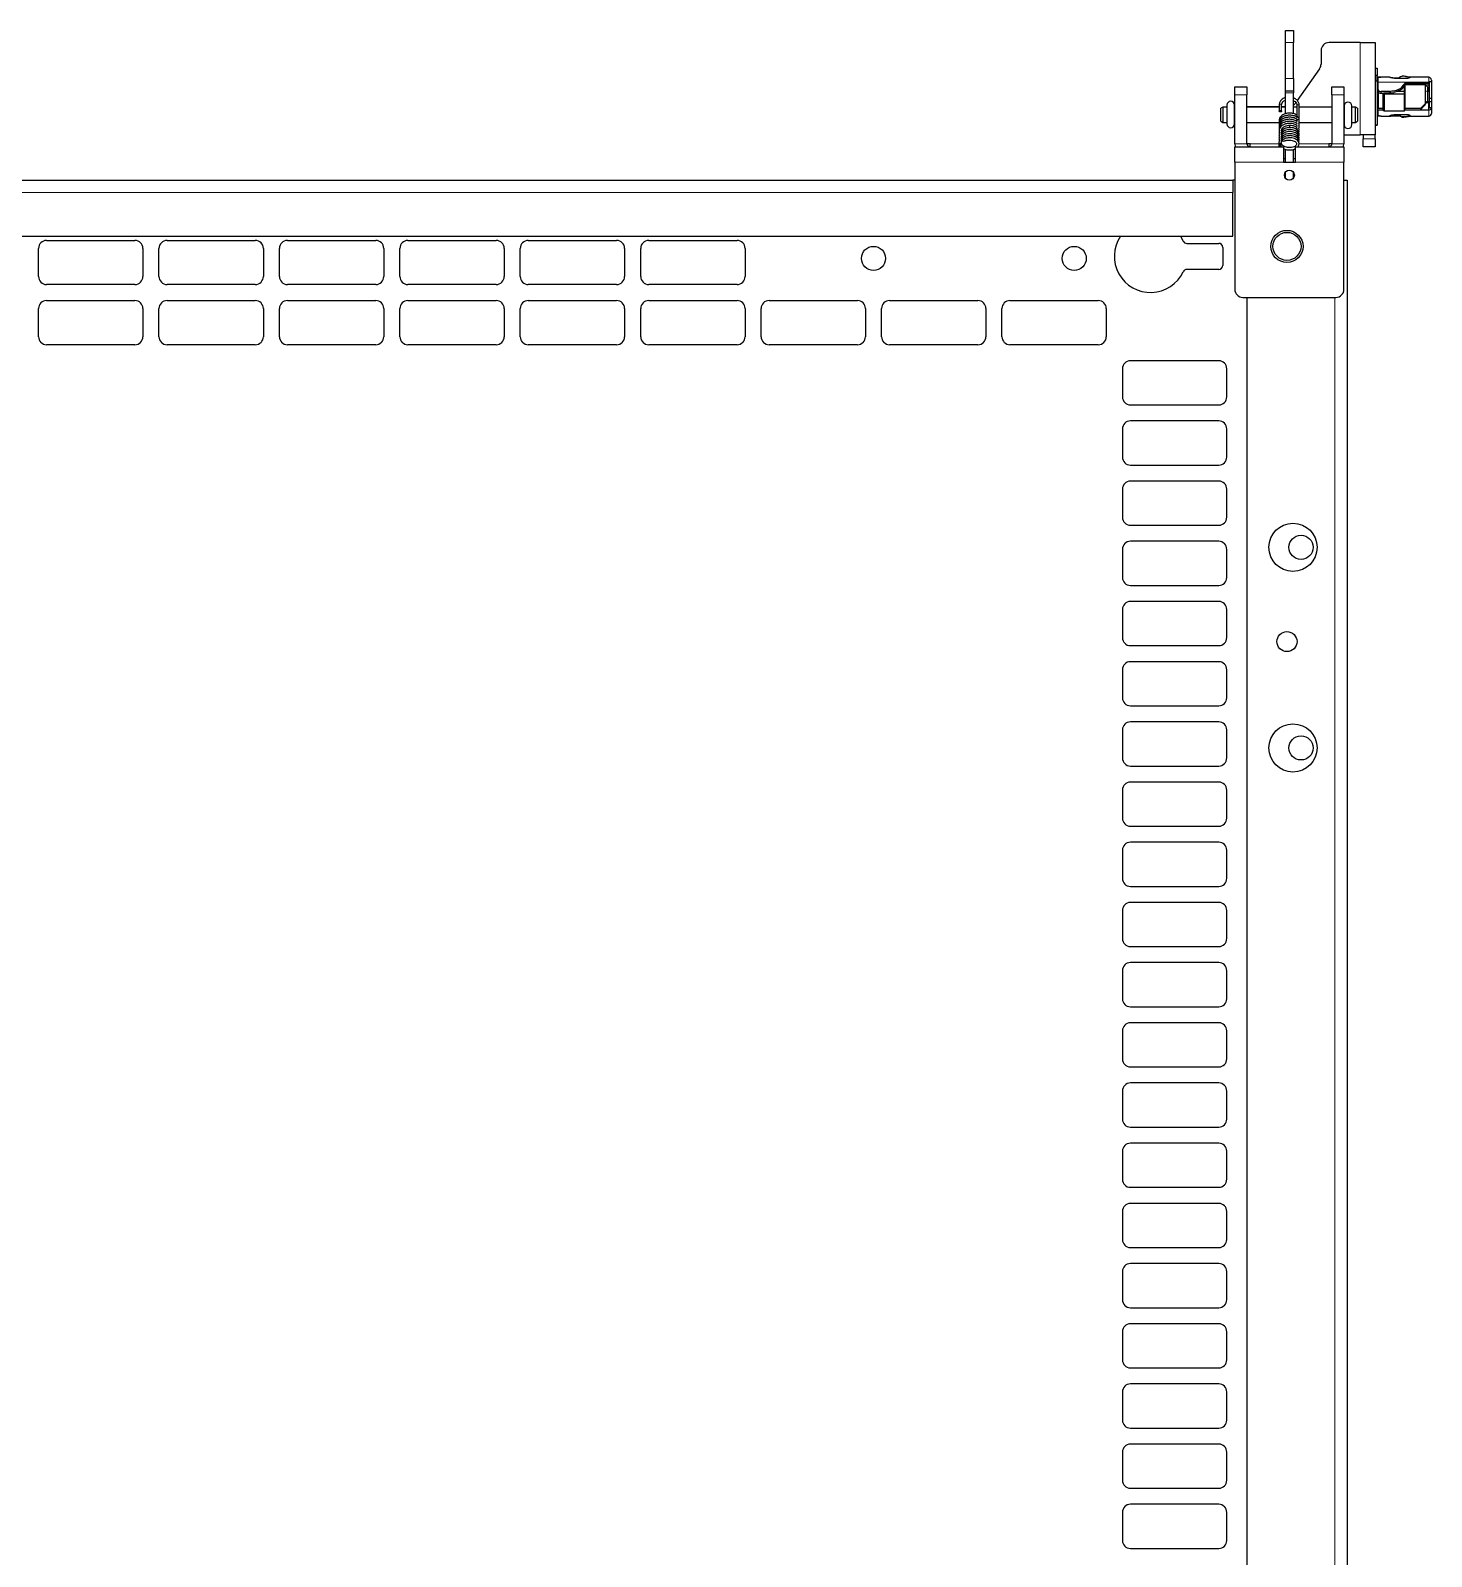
# Model space of a CAD drawing. Header units: millimetres. Extents: x -795 to 1020, y 148 to 1992.
# Drawn here: x 627 to 976, y 1496.1 to 1876.4 of the extents above; entities that cross this region are included whole.
import ezdxf

# ---------------------------------------------------------------- set-up
doc = ezdxf.new("R2010")
doc.units = ezdxf.units.MM

msp = doc.modelspace()

# ---------------------------------------------------------------- linework, layer by layer
at = {"color": 7, "linetype": 'Continuous', "lineweight": 25}
for p, q in [((939.57, 1876.44), (941.57, 1876.44)), ((939.57, 1873.44), (939.57, 1876.44)), ((941.57, 1876.44), (941.57, 1873.44)), ((939.57, 1864.44), (939.57, 1873.44)), ((941.57, 1864.44), (941.57, 1873.44)), ((948.47, 1871.44), (948.47, 1868.07)), ((958.17, 1873.44), (950.47, 1873.44)), ((958.17, 1873.44), (961.97, 1873.44)), ((961.97, 1873.44), (961.97, 1850.44)), ((939.57, 1861.44), (939.57, 1864.44)), ((941.57, 1864.44), (941.57, 1861.44)), ((948.11, 1866.92), (942.54, 1858.98)), ((961.97, 1867.04), (962.47, 1867.04)), ((961.97, 1867.02), (962.47, 1867.02)), ((962.47, 1865.21), (961.97, 1865.21)), ((962.47, 1863.8), (961.97, 1863.8)), ((962.47, 1867.02), (962.47, 1867.04)), ((962.47, 1867.02), (962.47, 1865.21)), ((962.47, 1863.8), (962.47, 1865.21)), ((962.47, 1863.8), (962.47, 1852.96)), ((962.92, 1864.79), (962.67, 1864.79)), ((962.92, 1864.77), (962.67, 1864.77)), ((962.67, 1861.7), (962.67, 1863.54)), ((963.44, 1864.79), (962.94, 1864.79)), ((965.57, 1864.79), (963.44, 1864.79)), ((965.6, 1864.79), (965.57, 1864.79)), ((965.57, 1864.79), (965.6, 1864.79)), ((965.57, 1864.79), (965.57, 1864.78)), ((966.77, 1864.68), (967.96, 1864.68)), ((966.77, 1864.58), (970.07, 1864.58)), ((968.51, 1862.2), (969.67, 1863.54)), ((969.63, 1864.94), (969.48, 1864.97)), ((969.67, 1863.17), (969.67, 1863.54)), ((969.67, 1863.54), (975.27, 1863.54)), ((975.27, 1864.79), (970.57, 1864.79)), ((970.57, 1864.76), (970.57, 1864.79)), ((970.57, 1864.76), (970.57, 1864.7)), ((975.47, 1863.74), (975.97, 1863.74)), ((975.47, 1859.58), (975.47, 1863.74)), ((975.97, 1864.09), (975.97, 1863.74)), ((975.97, 1863.74), (975.97, 1859.58)), ((926.97, 1862.44), (929.97, 1862.44)), ((926.97, 1860.44), (926.97, 1862.44)), ((926.97, 1848.24), (926.97, 1860.44)), ((929.97, 1862.44), (929.97, 1860.44)), ((929.97, 1848.24), (929.97, 1860.44)), ((939.57, 1861.44), (941.57, 1861.44)), ((939.57, 1860.94), (939.57, 1861.44)), ((939.57, 1855.68), (939.57, 1860.94)), ((941.57, 1861.44), (941.57, 1860.94)), ((941.57, 1855.72), (941.57, 1860.94)), ((951.17, 1860.44), (951.17, 1862.44)), ((951.17, 1862.44), (954.17, 1862.44)), ((951.17, 1860.44), (951.17, 1848.24)), ((954.17, 1862.44), (954.17, 1860.44)), ((954.17, 1860.44), (954.17, 1848.24)), ((962.67, 1862.94), (962.47, 1862.94)), ((962.47, 1860.86), (962.77, 1860.88)), ((962.67, 1861.33), (962.67, 1861.7)), ((962.94, 1860.95), (962.77, 1860.91)), ((962.77, 1857.03), (962.77, 1860.91)), ((965.57, 1861.2), (963.42, 1861.2)), ((963.42, 1860.83), (963.97, 1860.83)), ((963.97, 1860.84), (964.17, 1860.94)), ((963.97, 1860.56), (963.97, 1860.84)), ((963.97, 1860.56), (964.17, 1860.65)), ((963.97, 1856.58), (963.97, 1860.56)), ((964.17, 1860.94), (964.17, 1860.65)), ((964.17, 1860.94), (965.57, 1860.94)), ((964.17, 1860.65), (964.17, 1856.45)), ((964.17, 1860.65), (969.25, 1860.65)), ((965.76, 1860.95), (966.6, 1861.01)), ((967.66, 1861.3), (969.25, 1861.3)), ((969.67, 1863.17), (968.51, 1861.83)), ((969.25, 1861.3), (969.25, 1862.69)), ((969.25, 1860.65), (969.25, 1861.3)), ((969.25, 1861.3), (969.37, 1861.13)), ((969.25, 1856.45), (969.25, 1860.65)), ((969.25, 1860.65), (969.37, 1860.49)), ((969.37, 1862.85), (969.37, 1861.13)), ((969.37, 1861.13), (969.37, 1860.49)), ((969.37, 1860.49), (969.37, 1856.68)), ((974.47, 1862.94), (969.47, 1862.94)), ((975.27, 1863.17), (969.67, 1863.17)), ((974.97, 1862.44), (974.47, 1862.94)), ((974.47, 1858.3), (974.47, 1862.94)), ((975.27, 1861.21), (974.77, 1861.21)), ((974.97, 1862.44), (974.97, 1858.64)), ((975.27, 1862.57), (975.27, 1861.96)), ((924.02, 1857.34), (923.52, 1857.05)), ((923.52, 1853.83), (923.52, 1857.05)), ((925.03, 1857.34), (924.02, 1857.34)), ((924.02, 1857.34), (924.02, 1853.54)), ((925.03, 1857.85), (925.03, 1853.15)), ((926.93, 1853.15), (926.93, 1857.85)), ((926.97, 1857.34), (926.93, 1857.34)), ((938.04, 1857.44), (929.97, 1857.44)), ((938.04, 1857.34), (929.97, 1857.34)), ((938.04, 1857.92), (938.03, 1856.35)), ((938.63, 1856.35), (938.64, 1857.92)), ((939.57, 1857.44), (938.64, 1857.44)), ((939.57, 1857.34), (938.64, 1857.34)), ((942.43, 1857.34), (941.57, 1857.34)), ((942.18, 1858.46), (942.07, 1858.29)), ((942.44, 1857.78), (942.42, 1855.27)), ((943.01, 1854.39), (943.04, 1857.77)), ((951.17, 1857.34), (943.03, 1857.34)), ((954.22, 1857.34), (954.17, 1857.34)), ((954.22, 1857.64), (954.22, 1852.94)), ((956.12, 1852.94), (956.12, 1857.64)), ((957.02, 1857.34), (956.12, 1857.34)), ((957.52, 1857.05), (957.02, 1857.34)), ((957.02, 1853.54), (957.02, 1857.34)), ((957.52, 1857.05), (957.52, 1853.83)), ((963.97, 1857.03), (962.67, 1857.03)), ((962.67, 1856.69), (963.97, 1856.69)), ((963.97, 1856.58), (964.17, 1856.45)), ((964.17, 1856.45), (969.25, 1856.45)), ((969.25, 1856.45), (969.37, 1856.68)), ((973.27, 1857.03), (969.37, 1857.03)), ((969.37, 1856.69), (973.27, 1856.69)), ((973.27, 1857.03), (973.27, 1856.69)), ((973.27, 1856.69), (975.27, 1856.69)), ((974.77, 1858.67), (974.77, 1858.52)), ((975.27, 1858.67), (974.77, 1858.67)), ((974.77, 1858.52), (975.27, 1858.52)), ((975.27, 1858.52), (975.27, 1858.67)), ((975.27, 1857.03), (975.27, 1857.68)), ((975.47, 1859.58), (975.97, 1859.58)), ((975.47, 1858.78), (975.47, 1859.58)), ((975.47, 1858.78), (975.97, 1858.78)), ((975.47, 1857.16), (975.47, 1858.78)), ((975.97, 1857.16), (975.47, 1857.16)), ((975.97, 1859.58), (975.97, 1858.78)), ((975.97, 1858.78), (975.97, 1857.16)), ((975.97, 1857.16), (975.97, 1855.79)), ((923.52, 1853.83), (924.02, 1853.54)), ((924.02, 1853.54), (925.03, 1853.54)), ((926.93, 1853.54), (926.97, 1853.54)), ((929.97, 1853.54), (938.05, 1853.54)), ((942.97, 1852.5), (942.97, 1853.07)), ((943.03, 1854.2), (942.98, 1854.62)), ((942.98, 1853.54), (951.17, 1853.54)), ((943.02, 1854.14), (943.03, 1854.2)), ((954.17, 1853.54), (954.22, 1853.54)), ((956.12, 1853.54), (957.02, 1853.54)), ((957.02, 1853.54), (957.52, 1853.83)), ((961.97, 1852.96), (962.47, 1852.96)), ((961.97, 1852.86), (962.47, 1852.86)), ((961.97, 1852.84), (962.47, 1852.84)), ((962.47, 1852.96), (962.47, 1852.86)), ((962.47, 1852.86), (962.47, 1852.84)), ((962.92, 1855.17), (962.67, 1855.17)), ((962.92, 1855.1), (962.67, 1855.1)), ((962.92, 1855.09), (962.67, 1855.09)), ((963.44, 1855.09), (965.57, 1855.09)), ((963.47, 1855.1), (963.47, 1855.09)), ((965.57, 1855.14), (965.57, 1855.09)), ((966.77, 1855.47), (970.07, 1855.47)), ((966.77, 1855.3), (967.8, 1855.3)), ((966.77, 1855.2), (967.97, 1855.2)), ((967.68, 1855.47), (967.64, 1855.41)), ((967.64, 1855.41), (967.64, 1855.41)), ((968.5, 1854.91), (968.04, 1855.16)), ((970.57, 1855.3), (970.57, 1855.2)), ((970.57, 1855.09), (970.57, 1855.2)), ((970.57, 1855.09), (975.27, 1855.09)), ((938.08, 1848.46), (937.97, 1848.06)), ((938.8, 1851.58), (938.67, 1851.76)), ((954.17, 1850.44), (958.17, 1850.44)), ((961.97, 1850.44), (958.17, 1850.44)), ((958.97, 1850.44), (958.97, 1849.44)), ((958.97, 1847.44), (958.97, 1849.44)), ((961.97, 1849.44), (961.97, 1850.44)), ((961.97, 1849.44), (961.97, 1847.44)), ((926.97, 1843.64), (926.97, 1847.44)), ((926.97, 1847.44), (939.07, 1847.44)), ((930.77, 1848.24), (929.97, 1848.24)), ((930.77, 1847.44), (930.77, 1848.24)), ((937.97, 1848.06), (937.97, 1847.99)), ((938.57, 1848.01), (938.63, 1848.22)), ((938.57, 1847.95), (938.57, 1848.01)), ((939.07, 1847.44), (939.07, 1843.64)), ((939.57, 1843.64), (939.57, 1846.83)), ((941.57, 1843.64), (941.57, 1846.8)), ((942.07, 1847.44), (954.17, 1847.44)), ((942.07, 1843.64), (942.07, 1847.44)), ((950.37, 1848.24), (950.37, 1847.44)), ((951.17, 1848.24), (950.37, 1848.24)), ((954.17, 1847.44), (954.17, 1843.64)), ((961.97, 1847.44), (958.97, 1847.44)), ((926.97, 1843.64), (926.97, 1811.94)), ((939.57, 1844.44), (939.07, 1844.44)), ((939.07, 1843.64), (942.07, 1843.64)), ((939.57, 1839.64), (939.57, 1841.14)), ((942.07, 1844.44), (941.57, 1844.44)), ((941.57, 1839.64), (941.57, 1841.14)), ((954.17, 1811.94), (954.17, 1843.64)), ((297.47, 1839.15), (926.47, 1839.15)), ((926.47, 1839.15), (926.47, 1836.05)), ((926.97, 1839.14), (926.47, 1839.14)), ((954.17, 1839.14), (954.97, 1839.14)), ((954.97, 1839.14), (954.97, 356.14)), ((926.47, 1825.15), (926.47, 1836.05)), ((297.47, 1825.15), (926.47, 1825.15)), ((628.97, 1815.14), (628.97, 1822.14)), ((630.97, 1824.14), (652.97, 1824.14)), ((654.97, 1822.14), (654.97, 1815.14)), ((658.97, 1815.14), (658.97, 1822.14)), ((660.97, 1824.14), (682.97, 1824.14)), ((684.97, 1822.14), (684.97, 1815.14)), ((688.97, 1815.14), (688.97, 1822.14)), ((690.97, 1824.14), (712.97, 1824.14)), ((714.97, 1822.14), (714.97, 1815.14)), ((718.97, 1815.14), (718.97, 1822.14)), ((720.97, 1824.14), (742.97, 1824.14)), ((744.97, 1822.14), (744.97, 1815.14)), ((748.97, 1815.14), (748.97, 1822.14)), ((750.97, 1824.14), (772.97, 1824.14)), ((774.97, 1822.14), (774.97, 1815.14)), ((778.97, 1815.14), (778.97, 1822.14)), ((780.97, 1824.14), (802.97, 1824.14)), ((804.97, 1822.14), (804.97, 1815.14)), ((913.45, 1825.15), (914.11, 1823.97)), ((915.02, 1823.4), (922.97, 1823.4)), ((923.97, 1822.4), (923.97, 1817.9)), ((922.97, 1816.9), (915.02, 1816.9)), ((652.97, 1813.14), (630.97, 1813.14)), ((682.97, 1813.14), (660.97, 1813.14)), ((712.97, 1813.14), (690.97, 1813.14)), ((742.97, 1813.14), (720.97, 1813.14)), ((772.97, 1813.14), (750.97, 1813.14)), ((802.97, 1813.14), (780.97, 1813.14)), ((628.97, 1800.14), (628.97, 1807.14)), ((630.97, 1809.14), (652.97, 1809.14)), ((654.97, 1807.14), (654.97, 1800.14)), ((658.97, 1800.14), (658.97, 1807.14)), ((660.97, 1809.14), (682.97, 1809.14)), ((684.97, 1807.14), (684.97, 1800.14)), ((688.97, 1800.14), (688.97, 1807.14)), ((690.97, 1809.14), (712.97, 1809.14)), ((714.97, 1807.14), (714.97, 1800.14)), ((718.97, 1800.14), (718.97, 1807.14)), ((720.97, 1809.14), (742.97, 1809.14)), ((744.97, 1807.14), (744.97, 1800.14)), ((748.97, 1800.14), (748.97, 1807.14)), ((750.97, 1809.14), (772.97, 1809.14)), ((774.97, 1807.14), (774.97, 1800.14)), ((778.97, 1800.14), (778.97, 1807.14)), ((780.97, 1809.14), (802.97, 1809.14)), ((804.97, 1807.14), (804.97, 1800.14)), ((808.97, 1800.14), (808.97, 1807.14)), ((810.97, 1809.14), (832.97, 1809.14)), ((834.97, 1807.14), (834.97, 1800.14)), ((838.97, 1800.14), (838.97, 1807.14)), ((840.97, 1809.14), (862.97, 1809.14)), ((864.97, 1807.14), (864.97, 1800.14)), ((868.97, 1800.14), (868.97, 1807.14)), ((870.97, 1809.14), (892.97, 1809.14)), ((894.97, 1807.14), (894.97, 1800.14)), ((928.97, 1809.94), (952.17, 1809.94)), ((929.97, 1809.94), (929.97, 356.14)), ((652.97, 1798.14), (630.97, 1798.14)), ((682.97, 1798.14), (660.97, 1798.14)), ((712.97, 1798.14), (690.97, 1798.14)), ((742.97, 1798.14), (720.97, 1798.14)), ((772.97, 1798.14), (750.97, 1798.14)), ((802.97, 1798.14), (780.97, 1798.14)), ((832.97, 1798.14), (810.97, 1798.14)), ((862.97, 1798.14), (840.97, 1798.14)), ((892.97, 1798.14), (870.97, 1798.14)), ((898.97, 1792.14), (898.97, 1785.14)), ((922.97, 1794.14), (900.97, 1794.14)), ((924.97, 1785.14), (924.97, 1792.14)), ((900.97, 1783.14), (922.97, 1783.14)), ((898.97, 1777.14), (898.97, 1770.14)), ((922.97, 1779.14), (900.97, 1779.14)), ((924.97, 1770.14), (924.97, 1777.14)), ((900.97, 1768.14), (922.97, 1768.14)), ((898.97, 1762.14), (898.97, 1755.14)), ((922.97, 1764.14), (900.97, 1764.14)), ((924.97, 1755.14), (924.97, 1762.14)), ((900.97, 1753.14), (922.97, 1753.14)), ((898.97, 1747.14), (898.97, 1740.14)), ((922.97, 1749.14), (900.97, 1749.14)), ((924.97, 1740.14), (924.97, 1747.14)), ((900.97, 1738.14), (922.97, 1738.14)), ((898.97, 1732.14), (898.97, 1725.14)), ((922.97, 1734.14), (900.97, 1734.14)), ((924.97, 1725.14), (924.97, 1732.14)), ((900.97, 1723.14), (922.97, 1723.14)), ((922.97, 1719.14), (900.97, 1719.14)), ((898.97, 1717.14), (898.97, 1710.14)), ((924.97, 1710.14), (924.97, 1717.14)), ((900.97, 1708.14), (922.97, 1708.14)), ((922.97, 1704.14), (900.97, 1704.14)), ((898.97, 1702.14), (898.97, 1695.14)), ((924.97, 1695.14), (924.97, 1702.14)), ((900.97, 1693.14), (922.97, 1693.14)), ((922.97, 1689.14), (900.97, 1689.14)), ((898.97, 1687.14), (898.97, 1680.14)), ((924.97, 1680.14), (924.97, 1687.14)), ((900.97, 1678.14), (922.97, 1678.14)), ((922.97, 1674.14), (900.97, 1674.14)), ((898.97, 1672.14), (898.97, 1665.14)), ((924.97, 1665.14), (924.97, 1672.14)), ((900.97, 1663.14), (922.97, 1663.14)), ((922.97, 1659.14), (900.97, 1659.14)), ((898.97, 1657.14), (898.97, 1650.14)), ((924.97, 1650.14), (924.97, 1657.14)), ((900.97, 1648.14), (922.97, 1648.14)), ((922.97, 1644.14), (900.97, 1644.14)), ((898.97, 1642.14), (898.97, 1635.14)), ((924.97, 1635.14), (924.97, 1642.14)), ((900.97, 1633.14), (922.97, 1633.14)), ((922.97, 1629.14), (900.97, 1629.14)), ((898.97, 1627.14), (898.97, 1620.14)), ((924.97, 1620.14), (924.97, 1627.14)), ((900.97, 1618.14), (922.97, 1618.14)), ((922.97, 1614.14), (900.97, 1614.14)), ((898.97, 1612.14), (898.97, 1605.14)), ((924.97, 1605.14), (924.97, 1612.14)), ((900.97, 1603.14), (922.97, 1603.14)), ((922.97, 1599.14), (900.97, 1599.14)), ((898.97, 1597.14), (898.97, 1590.14)), ((924.97, 1590.14), (924.97, 1597.14)), ((900.97, 1588.14), (922.97, 1588.14)), ((898.97, 1582.14), (898.97, 1575.14)), ((922.97, 1584.14), (900.97, 1584.14)), ((924.97, 1575.14), (924.97, 1582.14)), ((900.97, 1573.14), (922.97, 1573.14)), ((898.97, 1567.14), (898.97, 1560.14)), ((922.97, 1569.14), (900.97, 1569.14)), ((924.97, 1560.14), (924.97, 1567.14)), ((900.97, 1558.14), (922.97, 1558.14)), ((898.97, 1552.14), (898.97, 1545.14)), ((922.97, 1554.14), (900.97, 1554.14)), ((924.97, 1545.14), (924.97, 1552.14)), ((900.97, 1543.14), (922.97, 1543.14)), ((898.97, 1537.14), (898.97, 1530.14)), ((922.97, 1539.14), (900.97, 1539.14)), ((924.97, 1530.14), (924.97, 1537.14)), ((900.97, 1528.14), (922.97, 1528.14)), ((898.97, 1522.14), (898.97, 1515.14)), ((922.97, 1524.14), (900.97, 1524.14)), ((924.97, 1515.14), (924.97, 1522.14)), ((900.97, 1513.14), (922.97, 1513.14)), ((898.97, 1507.14), (898.97, 1500.14)), ((922.97, 1509.14), (900.97, 1509.14)), ((924.97, 1500.14), (924.97, 1507.14)), ((900.97, 1498.14), (922.97, 1498.14))]:
    msp.add_line(p, q, dxfattribs=at)
at = {"color": 8, "linetype": 'Continuous', "lineweight": 18}
for p, q in [((941.57, 1873.44), (939.57, 1873.44)), ((958.17, 1873.44), (958.17, 1850.44)), ((939.57, 1864.44), (941.57, 1864.44)), ((962.67, 1864.77), (962.67, 1863.54)), ((962.67, 1863.54), (969.67, 1863.54)), ((962.92, 1864.77), (962.92, 1864.79)), ((966.77, 1864.68), (966.77, 1864.58)), ((968.04, 1864.72), (968.12, 1864.58)), ((975.27, 1863.54), (975.27, 1864.79)), ((929.97, 1860.44), (926.97, 1860.44)), ((941.57, 1860.94), (939.57, 1860.94)), ((954.17, 1860.44), (951.17, 1860.44)), ((963.42, 1861.2), (963.42, 1860.83)), ((965.57, 1860.94), (965.57, 1861.2)), ((965.76, 1861.22), (965.76, 1860.95)), ((968.51, 1861.83), (968.51, 1862.2)), ((975.27, 1862.85), (974.56, 1862.85)), ((975.27, 1862.85), (975.27, 1863.17)), ((962.67, 1856.69), (962.67, 1855.17)), ((975.27, 1855.09), (975.27, 1856.69)), ((942.53, 1854.05), (942.57, 1854.03)), ((962.67, 1855.1), (962.67, 1855.09)), ((962.92, 1855.1), (962.92, 1855.17)), ((966.77, 1855.47), (966.77, 1855.3)), ((958.97, 1849.44), (961.97, 1849.44)), ((929.97, 1848.24), (926.97, 1848.24)), ((938, 1848.24), (930.77, 1848.24)), ((938.26, 1847.46), (938.36, 1847.44)), ((950.37, 1848.24), (942.97, 1848.24)), ((951.17, 1848.24), (954.17, 1848.24)), ((939.07, 1843.64), (926.97, 1843.64)), ((954.17, 1843.64), (942.07, 1843.64)), ((297.47, 1836.05), (926.47, 1836.05)), ((951.87, 1809.94), (951.87, 356.14))]:
    msp.add_line(p, q, dxfattribs=at)
at = {"color": 7, "linetype": 'Continuous', "lineweight": 25, "flags": 128}
for points in [[(975.27, 1863.54), (975.4, 1863.53), (975.47, 1863.52)], [(962.47, 1863.19), (962.53, 1863.18), (962.67, 1863.17)], [(975.47, 1862.45), (975.46, 1862.48), (975.45, 1862.5), (975.43, 1862.52), (975.41, 1862.54), (975.38, 1862.55), (975.34, 1862.57), (975.31, 1862.57), (975.27, 1862.57)], [(938.34, 1856.54), (938.46, 1856.52), (938.55, 1856.47), (938.61, 1856.41), (938.63, 1856.34), (938.6, 1856.27), (938.53, 1856.21), (938.43, 1856.17), (938.32, 1856.16), (938.2, 1856.18), (938.11, 1856.22), (938.05, 1856.29), (938.03, 1856.36), (938.06, 1856.43), (938.13, 1856.49), (938.23, 1856.52), (938.34, 1856.54)], [(962.47, 1857.01), (962.53, 1857.02), (962.67, 1857.03)], [(975.47, 1857.42), (975.46, 1857.4), (975.45, 1857.38), (975.43, 1857.36), (975.41, 1857.34), (975.38, 1857.32), (975.34, 1857.31), (975.31, 1857.31), (975.27, 1857.3)], [(940.59, 1852.2), (940.59, 1852.25), (940.59, 1852.31)], [(942.61, 1854.3), (942.69, 1854.3), (942.81, 1854.33), (942.9, 1854.39), (942.97, 1854.47), (942.99, 1854.56), (942.97, 1854.65), (942.91, 1854.72), (942.81, 1854.76), (942.7, 1854.77), (942.7, 1854.77)], [(942.91, 1848.94), (942.98, 1849.27), (942.76, 1849.86), (942.31, 1850.29), (941.86, 1850.52), (941.23, 1850.7), (940.3, 1850.73), (939.71, 1850.59), (939.07, 1850.29), (938.77, 1850.03), (938.56, 1849.71), (938.49, 1849.37), (938.53, 1849.13), (938.53, 1849.13)], [(926.97, 1848.24), (927.04, 1847.5), (927.05, 1847.44)], [(954.08, 1847.44), (954.09, 1847.5), (954.17, 1848.24)]]:
    msp.add_lwpolyline(points, dxfattribs=at)
at = {"color": 8, "linetype": 'Continuous', "lineweight": 18, "flags": 128}
for points in [[(938.04, 1857.92), (938.04, 1857.93), (938.07, 1858), (938.14, 1858.06), (938.24, 1858.09), (938.36, 1858.1)], [(938.36, 1858.1), (938.47, 1858.09), (938.56, 1858.04), (938.62, 1857.98), (938.64, 1857.92)], [(942.75, 1857.96), (942.64, 1857.95), (942.54, 1857.91), (942.47, 1857.85), (942.44, 1857.78), (942.44, 1857.78)], [(943.04, 1857.77), (943.02, 1857.84), (942.96, 1857.9), (942.87, 1857.94), (942.75, 1857.96)], [(938.11, 1847.44), (938.14, 1847.45), (938.26, 1847.46)]]:
    msp.add_lwpolyline(points, dxfattribs=at)
at = {"color": 7, "linetype": 'Continuous', "lineweight": 25}
for centre, radius in [((940.57, 1840.39), 1.25), ((939.97, 1822.64), 4), ((939.97, 1822.64), 3.5), ((836.97, 1819.65), 3), ((886.97, 1819.65), 3), ((941.47, 1747.64), 6), ((943.47, 1747.64), 3), ((939.97, 1724.14), 2.5), ((941.47, 1697.64), 6), ((943.47, 1697.64), 3)]:
    msp.add_circle(centre, radius, dxfattribs=at)
for centre, radius, start, end in [((950.47, 1871.44), 2, 90, 180), ((946.47, 1868.07), 2, 325.008, 0), ((962.67, 1864.99), 0.2, 180.0002, 270.0002), ((962.67, 1864.97), 0.2, 180.0893, 270.0891), ((962.65, 1863.72), 0.18, 189.6369, 277.1443), ((975.27, 1864.09), 0.7, 0, 90), ((963.31, 1861.86), 0.665, 193.4486, 278.9562), ((963.31, 1861.48), 0.665, 193.4486, 278.9562), ((965.57, 1862.3), 1.1, 269.9618, 280.1433), ((975.29, 1862.99), 0.18, 9.6369, 97.1443), ((975.3, 1862.68), 0.177, 13.4486, 98.9562), ((925.98, 1857.85), 0.95, 0, 180), ((940.43, 1859.44), 2, 304.796, 325.008), ((955.17, 1857.64), 0.95, 0, 180), ((962.64, 1856.52), 0.177, 81.0438, 166.5514), ((975.36, 1857.31), 0.62, 261.0438, 346.5514), ((975.3, 1857.2), 0.177, 261.0438, 346.5514), ((925.98, 1853.15), 0.95, 180, 0), ((955.17, 1852.94), 0.95, 180, 0), ((962.67, 1854.97), 0.198, 89.5221, 179.514), ((962.67, 1854.9), 0.2, 89.9109, 179.9107), ((962.67, 1854.89), 0.2, 89.9998, 179.9998), ((975.27, 1855.79), 0.7, 270, 0), ((930.77, 1848.24), 0.8, 180, 270), ((950.37, 1848.24), 0.8, 270, 0), ((630.97, 1822.14), 2, 90, 180), ((652.97, 1822.14), 2, 0, 90), ((660.97, 1822.14), 2, 90, 180), ((682.97, 1822.14), 2, 0, 90), ((690.97, 1822.14), 2, 90, 180), ((712.97, 1822.14), 2, 0, 90), ((720.97, 1822.14), 2, 90, 180), ((742.97, 1822.14), 2, 0, 90), ((750.97, 1822.14), 2, 90, 180), ((772.97, 1822.14), 2, 0, 90), ((780.97, 1822.14), 2, 90, 180), ((802.97, 1822.14), 2, 0, 90), ((905.97, 1820.15), 9, 146.251, 334.8493), ((915.02, 1824.4), 1, 205.1507, 270), ((922.97, 1822.4), 1, 0, 90), ((922.97, 1817.9), 1, 270, 360), ((630.97, 1815.14), 2, 180, 270), ((652.97, 1815.14), 2, 270, 0), ((660.97, 1815.14), 2, 180, 270), ((682.97, 1815.14), 2, 270, 0), ((690.97, 1815.14), 2, 180, 270), ((712.97, 1815.14), 2, 270, 0), ((720.97, 1815.14), 2, 180, 270), ((742.97, 1815.14), 2, 270, 0), ((750.97, 1815.14), 2, 180, 270), ((772.97, 1815.14), 2, 270, 0), ((780.97, 1815.14), 2, 180, 270), ((802.97, 1815.14), 2, 270, 0), ((915.02, 1815.9), 1, 90, 154.8493), ((928.97, 1811.94), 2, 180, 270), ((952.17, 1811.94), 2, 270, 0), ((630.97, 1807.14), 2, 90, 180), ((652.97, 1807.14), 2, 0, 90), ((660.97, 1807.14), 2, 90, 180), ((682.97, 1807.14), 2, 0, 90), ((690.97, 1807.14), 2, 90, 180), ((712.97, 1807.14), 2, 0, 90), ((720.97, 1807.14), 2, 90, 180), ((742.97, 1807.14), 2, 0, 90), ((750.97, 1807.14), 2, 90, 180), ((772.97, 1807.14), 2, 0, 90), ((780.97, 1807.14), 2, 90, 180), ((802.97, 1807.14), 2, 0, 90), ((810.97, 1807.14), 2, 90, 180), ((832.97, 1807.14), 2, 0, 90), ((840.97, 1807.14), 2, 90, 180), ((862.97, 1807.14), 2, 0, 90), ((870.97, 1807.14), 2, 90, 180), ((892.97, 1807.14), 2, 0, 90), ((630.97, 1800.14), 2, 180, 270), ((652.97, 1800.14), 2, 270, 0), ((660.97, 1800.14), 2, 180, 270), ((682.97, 1800.14), 2, 270, 0), ((690.97, 1800.14), 2, 180, 270), ((712.97, 1800.14), 2, 270, 0), ((720.97, 1800.14), 2, 180, 270), ((742.97, 1800.14), 2, 270, 0), ((750.97, 1800.14), 2, 180, 270), ((772.97, 1800.14), 2, 270, 0), ((780.97, 1800.14), 2, 180, 270), ((802.97, 1800.14), 2, 270, 0), ((810.97, 1800.14), 2, 180, 270), ((832.97, 1800.14), 2, 270, 0), ((840.97, 1800.14), 2, 180, 270), ((862.97, 1800.14), 2, 270, 0), ((870.97, 1800.14), 2, 180, 270), ((892.97, 1800.14), 2, 270, 0), ((900.97, 1792.14), 2, 90, 180), ((922.97, 1792.14), 2, 0, 90), ((900.97, 1785.14), 2, 180, 270), ((922.97, 1785.14), 2, 270, 0), ((900.97, 1777.14), 2, 90, 180), ((922.97, 1777.14), 2, 0, 90), ((900.97, 1770.14), 2, 180, 270), ((922.97, 1770.14), 2, 270, 0), ((900.97, 1762.14), 2, 90, 180), ((922.97, 1762.14), 2, 0, 90), ((900.97, 1755.14), 2, 180, 270), ((922.97, 1755.14), 2, 270, 0), ((900.97, 1747.14), 2, 90, 180), ((922.97, 1747.14), 2, 0, 90), ((900.97, 1740.14), 2, 180, 270), ((922.97, 1740.14), 2, 270, 0), ((900.97, 1732.14), 2, 90, 180), ((922.97, 1732.14), 2, 0, 90), ((900.97, 1725.14), 2, 180, 270), ((922.97, 1725.14), 2, 270, 0), ((900.97, 1717.14), 2, 90, 180), ((922.97, 1717.14), 2, 0, 90), ((900.97, 1710.14), 2, 180, 270), ((922.97, 1710.14), 2, 270, 0), ((900.97, 1702.14), 2, 90, 180), ((922.97, 1702.14), 2, 0, 90), ((900.97, 1695.14), 2, 180, 270), ((922.97, 1695.14), 2, 270, 0), ((900.97, 1687.14), 2, 90, 180), ((922.97, 1687.14), 2, 0, 90), ((900.97, 1680.14), 2, 180, 270), ((922.97, 1680.14), 2, 270, 0), ((900.97, 1672.14), 2, 90, 180), ((922.97, 1672.14), 2, 0, 90), ((900.97, 1665.14), 2, 180, 270), ((922.97, 1665.14), 2, 270, 0), ((900.97, 1657.14), 2, 90, 180), ((922.97, 1657.14), 2, 0, 90), ((900.97, 1650.14), 2, 180, 270), ((922.97, 1650.14), 2, 270, 0), ((900.97, 1642.14), 2, 90, 180), ((922.97, 1642.14), 2, 0, 90), ((900.97, 1635.14), 2, 180, 270), ((922.97, 1635.14), 2, 270, 0), ((900.97, 1627.14), 2, 90, 180), ((922.97, 1627.14), 2, 0, 90), ((900.97, 1620.14), 2, 180, 270), ((922.97, 1620.14), 2, 270, 0), ((900.97, 1612.14), 2, 90, 180), ((922.97, 1612.14), 2, 0, 90), ((900.97, 1605.14), 2, 180, 270), ((922.97, 1605.14), 2, 270, 0), ((900.97, 1597.14), 2, 90, 180), ((922.97, 1597.14), 2, 0, 90), ((900.97, 1590.14), 2, 180, 270), ((922.97, 1590.14), 2, 270, 0), ((900.97, 1582.14), 2, 90, 180), ((922.97, 1582.14), 2, 0, 90), ((900.97, 1575.14), 2, 180, 270), ((922.97, 1575.14), 2, 270, 0), ((900.97, 1567.14), 2, 90, 180), ((922.97, 1567.14), 2, 0, 90), ((900.97, 1560.14), 2, 180, 270), ((922.97, 1560.14), 2, 270, 0), ((900.97, 1552.14), 2, 90, 180), ((922.97, 1552.14), 2, 0, 90), ((900.97, 1545.14), 2, 180, 270), ((922.97, 1545.14), 2, 270, 0), ((900.97, 1537.14), 2, 90, 180), ((922.97, 1537.14), 2, 0, 90), ((900.97, 1530.14), 2, 180, 270), ((922.97, 1530.14), 2, 270, 0), ((900.97, 1522.14), 2, 90, 180), ((922.97, 1522.14), 2, 0, 90), ((900.97, 1515.14), 2, 180, 270), ((922.97, 1515.14), 2, 270, 0), ((900.97, 1507.14), 2, 90, 180), ((922.97, 1507.14), 2, 0, 90), ((900.97, 1500.14), 2, 180, 270), ((922.97, 1500.14), 2, 270, 0)]:
    msp.add_arc(centre, radius, start, end, dxfattribs=at)
at = {"color": 8, "linetype": 'Continuous', "lineweight": 18}
for centre, radius, start, end in [((934.91, 1852.68), 5.71, 355.3711, 1.0159), ((942.81, 1854.23), 0.223, 298.2425, 353.2144), ((938.25, 1848.07), 0.273, 182.9398, 275.0476), ((938.24, 1848.01), 0.273, 182.9662, 275.045), ((938.31, 1848.07), 0.269, 261.9044, 347.8166), ((938.3, 1848), 0.269, 261.8434, 348.5152)]:
    msp.add_arc(centre, radius, start, end, dxfattribs=at)
at = {"color": 7, "linetype": 'Continuous', "lineweight": 25}
msp.add_ellipse((965.57, 1861.12), major_axis=(0.75, 0), ratio=0.240455, start_param=4.712389, end_param=4.975032, dxfattribs=at)
for points, knots in [([(962.92, 1864.79), (962.98, 1864.79), (963.1, 1864.79), (963.24, 1864.79), (963.3, 1864.79), (963.32, 1864.78)], [0, 0, 0, 0, 0.4095792, 0.8191642, 1, 1, 1, 1]), ([(963.44, 1864.79), (963.44, 1864.79), (963.43, 1864.79), (963.35, 1864.79), (963.22, 1864.78), (963.06, 1864.77), (962.96, 1864.77), (962.92, 1864.77)], [0, 0, 0, 0, 0.019653, 0.287101, 0.553656, 0.820603, 1, 1, 1, 1]), ([(966.77, 1864.58), (966.63, 1864.58), (966.36, 1864.59), (966, 1864.65), (965.73, 1864.71), (965.59, 1864.76), (965.57, 1864.78), (965.57, 1864.78)], [0, 0, 0, 0, 0.2132377, 0.4264897, 0.6391595, 0.8495978, 1, 1, 1, 1]), ([(965.63, 1864.78), (965.69, 1864.78), (965.8, 1864.76), (966.1, 1864.71), (966.44, 1864.68), (966.67, 1864.68), (966.77, 1864.68)], [0, 0, 0, 0, 0.270612, 0.537, 0.805108, 1, 1, 1, 1]), ([(967.8, 1864.58), (967.81, 1864.59), (967.86, 1864.62), (967.95, 1864.67), (968.02, 1864.71), (968.04, 1864.72)], [0, 0, 0, 0, 0.230769, 0.769777, 1, 1, 1, 1]), ([(968.04, 1864.72), (967.99, 1864.7), (967.92, 1864.66), (967.87, 1864.62), (967.85, 1864.61)], [0, 0, 0, 0, 0.71129, 1, 1, 1, 1]), ([(969.03, 1865.04), (968.86, 1865.04), (968.5, 1865.04), (968.2, 1864.83), (968.04, 1864.72)], [0, 0, 0, 0, 0.4814955, 1, 1, 1, 1]), ([(970.57, 1864.76), (970.07, 1864.88), (969.4, 1865.04), (968.5, 1865.03), (968.2, 1864.82), (968.04, 1864.72)], [0, 0, 0, 0, 0.5876932, 0.7908183, 1, 1, 1, 1]), ([(970.57, 1864.79), (970.18, 1864.85), (969.62, 1864.93), (969.01, 1865.06), (968.68, 1865.07), (968.54, 1864.99), (968.47, 1864.95)], [0, 0, 0, 0, 0.53039, 0.769058, 0.884473, 1, 1, 1, 1]), ([(970.57, 1864.7), (970.56, 1864.69), (970.55, 1864.66), (970.47, 1864.63), (970.34, 1864.6), (970.2, 1864.58), (970.11, 1864.58), (970.07, 1864.58)], [0, 0, 0, 0, 0.214373, 0.428779, 0.642592, 0.856666, 1, 1, 1, 1]), ([(939.57, 1859.74), (939.3, 1859.63), (938.77, 1859.4), (938.25, 1858.81), (938.06, 1858.28), (938.05, 1857.99), (938.04, 1857.92)], [0, 0, 0, 0, 0.313755, 0.630402, 0.918755, 1, 1, 1, 1]), ([(962.47, 1862.16), (962.47, 1862.16), (962.47, 1862.14), (962.49, 1862.12), (962.52, 1862.1), (962.6, 1862.09), (962.64, 1862.08), (962.67, 1862.07)], [0, 0, 0, 0, 0.1953018, 0.3775407, 0.5389091, 0.7613833, 1, 1, 1, 1]), ([(962.47, 1861.04), (962.47, 1861.03), (962.47, 1861.02), (962.49, 1861), (962.53, 1860.99), (962.6, 1860.99), (962.7, 1861), (962.78, 1861.02), (962.83, 1861.03)], [0, 0, 0, 0, 0.129275, 0.249903, 0.356716, 0.517646, 0.689604, 1, 1, 1, 1]), ([(968.51, 1862.2), (968.34, 1862.06), (967.99, 1861.76), (967.01, 1861.45), (966.25, 1861.31), (965.76, 1861.22)], [0, 0, 0, 0, 0.254027, 0.526591, 1, 1, 1, 1]), ([(968.51, 1861.83), (968.39, 1861.72), (968.15, 1861.5), (967.48, 1861.21), (966.94, 1861.09), (966.6, 1861.01)], [0, 0, 0, 0, 0.261809, 0.533628, 1, 1, 1, 1]), ([(975.27, 1862.85), (975.27, 1862.57), (975.27, 1862.07), (975.27, 1861.47), (975.27, 1861.21)], [0, 0, 0, 0, 0.559785, 1, 1, 1, 1]), ([(938.64, 1857.92), (938.65, 1858), (938.67, 1858.28), (938.92, 1858.68), (939.27, 1858.99), (939.52, 1859.07), (939.57, 1859.08)], [0, 0, 0, 0, 0.187513, 0.58462, 0.925854, 1, 1, 1, 1]), ([(943.04, 1857.77), (943.03, 1857.91), (943.01, 1858.29), (942.71, 1858.87), (942.2, 1859.39), (941.75, 1859.57), (941.57, 1859.64)], [0, 0, 0, 0, 0.173984, 0.477689, 0.784497, 1, 1, 1, 1]), ([(941.57, 1858.99), (941.72, 1858.91), (942.06, 1858.71), (942.38, 1858.26), (942.42, 1857.94), (942.44, 1857.78)], [0, 0, 0, 0, 0.289046, 0.64994, 1, 1, 1, 1]), ([(973.27, 1857.03), (973.55, 1857.31), (974.05, 1857.81), (974.55, 1858.4), (974.77, 1858.67)], [0, 0, 0, 0, 0.559868, 1, 1, 1, 1]), ([(973.27, 1856.69), (973.55, 1857.01), (974.05, 1857.57), (974.55, 1858.23), (974.77, 1858.52)], [0, 0, 0, 0, 0.559911, 1, 1, 1, 1]), ([(975.27, 1856.69), (975.27, 1857.01), (975.27, 1857.57), (975.27, 1858.23), (975.27, 1858.52)], [0, 0, 0, 0, 0.559866, 1, 1, 1, 1]), ([(942.52, 1853.57), (942.52, 1853.59), (942.5, 1853.74), (942.25, 1853.93), (941.84, 1854.13), (941.25, 1854.28), (940.5, 1854.35), (939.65, 1854.22), (938.95, 1853.94), (938.41, 1853.54), (938.07, 1853.01), (937.95, 1852.55), (938.05, 1852.3), (938.07, 1852.26)], [0, 0, 0, 0, 0.0140557, 0.1094841, 0.1939243, 0.2638513, 0.3885349, 0.515545, 0.6289032, 0.7303929, 0.8462894, 0.9746041, 1, 1, 1, 1]), ([(942.52, 1853.06), (942.52, 1853.08), (942.5, 1853.23), (942.24, 1853.42), (941.83, 1853.62), (941.25, 1853.78), (940.49, 1853.84), (939.64, 1853.71), (938.94, 1853.43), (938.4, 1853.03), (938.06, 1852.5), (937.95, 1852.04), (938.05, 1851.79), (938.07, 1851.75)], [0, 0, 0, 0, 0.014192, 0.109672, 0.194136, 0.264066, 0.388852, 0.51592, 0.629291, 0.730867, 0.846829, 0.97517, 1, 1, 1, 1]), ([(942.54, 1854.56), (942.54, 1854.59), (942.52, 1854.75), (942.27, 1854.95), (941.86, 1855.15), (941.27, 1855.3), (940.52, 1855.37), (939.67, 1855.25), (938.97, 1854.97), (938.42, 1854.57), (938.08, 1854.04), (937.96, 1853.57), (938.06, 1853.33), (938.08, 1853.28)], [0, 0, 0, 0, 0.019159, 0.113964, 0.197897, 0.267436, 0.39124, 0.51744, 0.630154, 0.730921, 0.846057, 0.973618, 1, 1, 1, 1]), ([(942.55, 1853.98), (942.54, 1854.03), (942.53, 1854.22), (942.26, 1854.44), (941.85, 1854.64), (941.26, 1854.79), (940.51, 1854.86), (939.66, 1854.74), (938.96, 1854.45), (938.42, 1854.05), (938.07, 1853.53), (937.96, 1853.06), (938.06, 1852.81), (938.08, 1852.77)], [0, 0, 0, 0, 0.035504, 0.128793, 0.211362, 0.279755, 0.40161, 0.525783, 0.636647, 0.735831, 0.849127, 0.974607, 1, 1, 1, 1]), ([(942.51, 1852.55), (942.51, 1852.57), (942.49, 1852.72), (942.23, 1852.91), (941.82, 1853.11), (941.24, 1853.27), (940.48, 1853.33), (939.63, 1853.2), (938.93, 1852.92), (938.4, 1852.52), (938.05, 1851.99), (937.94, 1851.47), (938.08, 1851.17), (938.13, 1851.07)], [0, 0, 0, 0, 0.013838, 0.106098, 0.187691, 0.25523, 0.37584, 0.498614, 0.608114, 0.706295, 0.818347, 0.94232, 1, 1, 1, 1]), ([(942.57, 1854.92), (942.56, 1855), (942.56, 1855.21), (942.28, 1855.46), (941.86, 1855.66), (941.28, 1855.81), (940.53, 1855.88), (939.68, 1855.76), (938.98, 1855.48), (938.43, 1855.08), (938.08, 1854.55), (937.96, 1854.09), (938.07, 1853.84), (938.09, 1853.79)], [0, 0, 0, 0, 0.051623, 0.143227, 0.224349, 0.291572, 0.411166, 0.533116, 0.642072, 0.739409, 0.850657, 0.973952, 1, 1, 1, 1]), ([(940.63, 1852.25), (940.53, 1852.25), (940.23, 1852.28), (939.69, 1852.13), (939.16, 1851.9), (938.78, 1851.57), (938.56, 1851.25), (938.49, 1850.89), (938.53, 1850.74), (938.54, 1850.66)], [0, 0, 0, 0, 0.09106, 0.268759, 0.481958, 0.604102, 0.734094, 0.866859, 1, 1, 1, 1]), ([(940.61, 1852.77), (940.52, 1852.78), (940.23, 1852.78), (939.7, 1852.64), (939.17, 1852.41), (938.81, 1852.12), (938.71, 1851.95), (938.67, 1851.87)], [0, 0, 0, 0, 0.121027, 0.382855, 0.696815, 0.876727, 1, 1, 1, 1]), ([(942.53, 1851.86), (942.53, 1851.95), (942.52, 1852.16), (942.23, 1852.41), (941.81, 1852.6), (941.27, 1852.76), (940.86, 1852.75), (940.61, 1852.75)], [0, 0, 0, 0, 0.1392, 0.370769, 0.575509, 0.744946, 1, 1, 1, 1]), ([(942.92, 1850.47), (942.96, 1850.58), (943.06, 1850.88), (942.84, 1851.36), (942.41, 1851.8), (941.87, 1852.07), (941.29, 1852.25), (940.84, 1852.25), (940.63, 1852.25)], [0, 0, 0, 0, 0.119285, 0.343741, 0.533759, 0.675068, 0.845305, 1, 1, 1, 1]), ([(942.84, 1853.27), (942.89, 1853.34), (943.08, 1853.59), (943.02, 1853.88), (942.98, 1854.09)], [0, 0, 0, 0, 0.278002, 1, 1, 1, 1]), ([(942.84, 1852.76), (942.89, 1852.83), (943.07, 1853.09), (943.02, 1853.37), (942.98, 1853.58)], [0, 0, 0, 0, 0.281853, 1, 1, 1, 1]), ([(942.96, 1851.96), (942.96, 1851.96), (943.08, 1852.15), (943.02, 1852.35), (942.97, 1852.56)], [0, 0, 0, 0, 0.002347, 1, 1, 1, 1]), ([(943, 1853.98), (943.01, 1853.99), (943.01, 1854), (943.01, 1854.02), (943.02, 1854.06), (943.02, 1854.11), (943.02, 1854.14)], [0, 0, 0, 0, 0.033007, 0.16043, 0.372996, 1, 1, 1, 1]), ([(962.92, 1855.17), (962.98, 1855.17), (963.1, 1855.17), (963.27, 1855.15), (963.39, 1855.13), (963.46, 1855.11), (963.47, 1855.1), (963.47, 1855.1)], [0, 0, 0, 0, 0.214393, 0.428789, 0.643061, 0.856854, 1, 1, 1, 1]), ([(963.47, 1855.09), (963.46, 1855.09), (963.45, 1855.09), (963.36, 1855.09), (963.22, 1855.1), (963.06, 1855.1), (962.96, 1855.1), (962.92, 1855.1)], [0, 0, 0, 0, 0.214305, 0.42865, 0.642279, 0.856223, 1, 1, 1, 1]), ([(965.57, 1855.14), (965.58, 1855.17), (965.61, 1855.22), (965.81, 1855.32), (966.1, 1855.41), (966.44, 1855.46), (966.67, 1855.47), (966.77, 1855.47)], [0, 0, 0, 0, 0.2128333, 0.4258501, 0.6355415, 0.8465873, 1, 1, 1, 1]), ([(966.77, 1855.3), (966.63, 1855.3), (966.36, 1855.29), (966, 1855.23), (965.73, 1855.17), (965.59, 1855.12), (965.57, 1855.1), (965.57, 1855.09)], [0, 0, 0, 0, 0.213238, 0.42649, 0.63916, 0.849598, 1, 1, 1, 1]), ([(965.6, 1855.09), (965.6, 1855.09), (965.63, 1855.09), (965.81, 1855.12), (966.1, 1855.16), (966.44, 1855.2), (966.67, 1855.2), (966.77, 1855.2)], [0, 0, 0, 0, 0.132621, 0.367345, 0.598403, 0.830955, 1, 1, 1, 1]), ([(967.64, 1855.41), (967.65, 1855.4), (967.66, 1855.39), (967.73, 1855.34), (967.84, 1855.28), (967.95, 1855.21), (968.02, 1855.17), (968.04, 1855.16)], [0, 0, 0, 0, 0.2258834, 0.4517668, 0.6776501, 0.9035238, 1, 1, 1, 1]), ([(968.04, 1855.21), (968, 1855.24), (967.9, 1855.29), (967.77, 1855.36), (967.68, 1855.4), (967.64, 1855.41), (967.64, 1855.41), (967.64, 1855.41)], [0, 0, 0, 0, 0.225867, 0.4517344, 0.6775983, 0.9034793, 1, 1, 1, 1]), ([(970.57, 1855.2), (970.07, 1855.08), (969.4, 1854.92), (968.5, 1854.9), (968.2, 1855.11), (968.04, 1855.21)], [0, 0, 0, 0, 0.5876932, 0.7908183, 1, 1, 1, 1]), ([(969.03, 1854.84), (968.85, 1854.84), (968.5, 1854.84), (968.2, 1855.05), (968.04, 1855.15)], [0, 0, 0, 0, 0.480704, 1, 1, 1, 1]), ([(968.47, 1854.93), (968.53, 1854.89), (968.62, 1854.84), (968.76, 1854.81), (969, 1854.82), (969.6, 1854.95), (970.17, 1855.03), (970.57, 1855.09)], [0, 0, 0, 0, 0.11325, 0.16898, 0.224646, 0.455828, 1, 1, 1, 1]), ([(970.07, 1855.47), (970.12, 1855.47), (970.24, 1855.47), (970.39, 1855.43), (970.5, 1855.39), (970.56, 1855.34), (970.57, 1855.31), (970.57, 1855.3)], [0, 0, 0, 0, 0.214445, 0.428893, 0.643239, 0.857188, 1, 1, 1, 1]), ([(938.08, 1849.97), (938.05, 1849.85), (937.98, 1849.61), (937.96, 1849.35), (938.02, 1849.23), (938.02, 1849.23)], [0, 0, 0, 0, 0.495504, 0.968535, 1, 1, 1, 1]), ([(938.07, 1848.95), (938.04, 1848.83), (937.97, 1848.58), (937.96, 1848.3), (938.03, 1848.15), (938.05, 1848.12)], [0, 0, 0, 0, 0.451124, 0.8738, 1, 1, 1, 1]), ([(938.1, 1851.5), (938.06, 1851.38), (938, 1851.15), (937.97, 1850.89), (938.03, 1850.77), (938.04, 1850.76)], [0, 0, 0, 0, 0.484556, 0.960631, 1, 1, 1, 1]), ([(938.09, 1850.99), (938.06, 1850.87), (937.99, 1850.63), (937.97, 1850.38), (938.03, 1850.26), (938.03, 1850.25)], [0, 0, 0, 0, 0.488226, 0.963286, 1, 1, 1, 1]), ([(938.09, 1850.48), (938.05, 1850.36), (937.99, 1850.12), (937.96, 1849.87), (938.02, 1849.75), (938.03, 1849.74)], [0, 0, 0, 0, 0.491875, 0.965921, 1, 1, 1, 1]), ([(938.08, 1849.46), (938.04, 1849.34), (937.97, 1849.15), (937.99, 1848.97), (938, 1848.91)], [0, 0, 0, 0, 0.678953, 1, 1, 1, 1]), ([(938.08, 1848.46), (938.07, 1848.44), (938.05, 1848.39), (938.08, 1848.3), (938.14, 1848.21), (938.24, 1848.13), (938.31, 1848.11), (938.35, 1848.1)], [0, 0, 0, 0, 0.169071, 0.376804, 0.584536, 0.792268, 1, 1, 1, 1]), ([(942.63, 1847.44), (942.71, 1847.52), (942.95, 1847.76), (943.02, 1848.27), (942.82, 1848.83), (942.37, 1849.26), (941.83, 1849.53), (941.15, 1849.72), (940.39, 1849.75), (939.64, 1849.58), (939.11, 1849.34), (938.73, 1849.01), (938.52, 1848.69), (938.46, 1848.42), (938.48, 1848.33), (938.48, 1848.32)], [0, 0, 0, 0, 0.053515, 0.165942, 0.282271, 0.380581, 0.453889, 0.542191, 0.66128, 0.737344, 0.828846, 0.88121, 0.936892, 0.99372, 1, 1, 1, 1]), ([(942.9, 1848.44), (942.94, 1848.54), (943.04, 1848.85), (942.82, 1849.34), (942.38, 1849.76), (941.84, 1850.04), (941.16, 1850.23), (940.4, 1850.26), (939.65, 1850.09), (939.12, 1849.85), (938.74, 1849.52), (938.53, 1849.2), (938.47, 1848.89), (938.5, 1848.78), (938.5, 1848.74)], [0, 0, 0, 0, 0.0694965, 0.1960436, 0.3030251, 0.382755, 0.4787972, 0.6083707, 0.6911342, 0.7906443, 0.8476038, 0.9081833, 0.9700177, 1, 1, 1, 1]), ([(942.92, 1849.96), (942.95, 1850.07), (943.05, 1850.37), (942.84, 1850.86), (942.4, 1851.29), (941.86, 1851.57), (941.19, 1851.75), (940.43, 1851.8), (939.68, 1851.63), (939.15, 1851.38), (938.77, 1851.06), (938.54, 1850.73), (938.52, 1850.51), (938.5, 1850.4)], [0, 0, 0, 0, 0.070023, 0.200692, 0.311274, 0.393554, 0.492675, 0.626544, 0.712065, 0.814728, 0.873532, 0.936104, 1, 1, 1, 1]), ([(942.91, 1849.45), (942.95, 1849.56), (943.05, 1849.87), (942.83, 1850.35), (942.39, 1850.78), (941.85, 1851.06), (941.18, 1851.24), (940.42, 1851.28), (939.67, 1851.11), (939.14, 1850.87), (938.76, 1850.55), (938.54, 1850.22), (938.51, 1850), (938.5, 1849.89)], [0, 0, 0, 0, 0.070564, 0.201164, 0.311648, 0.393898, 0.492983, 0.626755, 0.712209, 0.814846, 0.873622, 0.936154, 1, 1, 1, 1]), ([(938.54, 1849.79), (938.77, 1849.83), (939.1, 1849.89), (939.43, 1849.98), (939.53, 1850)], [0, 0, 0, 0, 0.722352, 1, 1, 1, 1]), ([(938.84, 1851.01), (938.77, 1851.1), (938.59, 1851.31), (938.56, 1851.65), (938.72, 1851.86), (938.77, 1851.94)], [0, 0, 0, 0, 0.2852581, 0.7435493, 1, 1, 1, 1]), ([(938.83, 1848.83), (938.97, 1848.85), (939.22, 1848.9), (939.56, 1848.99), (940.01, 1849.1), (940.61, 1849.17), (941.27, 1849.09), (941.8, 1848.9), (942.17, 1848.65), (942.38, 1848.36), (942.39, 1848.04), (942.21, 1847.77), (941.9, 1847.53), (941.42, 1847.33), (940.78, 1847.23), (940.11, 1847.27), (939.57, 1847.42), (939.14, 1847.61), (938.8, 1847.88), (938.61, 1848.14), (938.6, 1848.31), (938.6, 1848.33)], [0, 0, 0, 0, 0.048151, 0.091459, 0.126511, 0.187888, 0.25166, 0.310484, 0.362382, 0.421633, 0.489337, 0.546848, 0.592089, 0.647668, 0.715784, 0.774934, 0.829966, 0.871748, 0.923951, 0.989595, 1, 1, 1, 1]), ([(938.62, 1849.3), (938.83, 1849.33), (939.12, 1849.39), (939.42, 1849.46), (939.51, 1849.49)], [0, 0, 0, 0, 0.695789, 1, 1, 1, 1]), ([(938.65, 1851.35), (938.85, 1851.38), (939.15, 1851.43), (939.46, 1851.51), (939.56, 1851.54)], [0, 0, 0, 0, 0.687544, 1, 1, 1, 1]), ([(938.67, 1850.84), (938.87, 1850.88), (939.16, 1850.92), (939.45, 1851), (939.55, 1851.02)], [0, 0, 0, 0, 0.678733, 1, 1, 1, 1]), ([(939.07, 1851.3), (939.02, 1851.32), (938.96, 1851.35), (938.93, 1851.4), (938.93, 1851.4)], [0, 0, 0, 0, 0.827087, 1, 1, 1, 1]), ([(939.06, 1850.79), (939.02, 1850.81), (938.96, 1850.84), (938.93, 1850.88), (938.93, 1850.89)], [0, 0, 0, 0, 0.816476, 1, 1, 1, 1]), ([(939.07, 1851.81), (939.02, 1851.83), (938.97, 1851.86), (938.94, 1851.9), (938.94, 1851.9)], [0, 0, 0, 0, 0.904349, 1, 1, 1, 1]), ([(942.95, 1850.93), (942.95, 1850.94), (943.07, 1851.12), (943.01, 1851.34), (942.96, 1851.54)], [0, 0, 0, 0, 0.032832, 1, 1, 1, 1]), ([(942.96, 1851.45), (942.96, 1851.45), (943.07, 1851.64), (943.02, 1851.84), (942.96, 1852.05)], [0, 0, 0, 0, 0.004858, 1, 1, 1, 1]), ([(937.97, 1847.99), (937.97, 1847.95), (937.96, 1847.85), (937.95, 1847.66), (937.95, 1847.51), (937.94, 1847.44), (937.94, 1847.44)], [0, 0, 0, 0, 0.316563, 0.651977, 0.974282, 1, 1, 1, 1]), ([(938.54, 1847.44), (938.55, 1847.5), (938.55, 1847.61), (938.56, 1847.78), (938.56, 1847.89), (938.57, 1847.94), (938.57, 1847.95)], [0, 0, 0, 0, 0.297399, 0.613964, 0.90469, 1, 1, 1, 1]), ([(939.07, 1847.02), (939.2, 1846.96), (939.61, 1846.76), (940.41, 1846.63), (941.23, 1846.69), (941.78, 1846.83), (942, 1846.96), (942.07, 1847)], [0, 0, 0, 0, 0.147798, 0.450802, 0.723836, 0.912515, 1, 1, 1, 1])]:
    msp.add_open_spline(points, degree=3, knots=knots, dxfattribs=at)
at = {"color": 8, "linetype": 'Continuous', "lineweight": 18}
msp.add_open_spline([(968.19, 1855.47), (968.19, 1855.46), (968.15, 1855.4), (968.1, 1855.31), (968.06, 1855.24), (968.04, 1855.21)], degree=3, knots=[0, 0, 0, 0, 0.157234, 0.682187, 1, 1, 1, 1], dxfattribs=at)
at = {"color": 7, "linetype": 'Continuous', "lineweight": 25}
msp.add_open_spline([(938.35, 1848.1), (938.39, 1848.1), (938.46, 1848.09), (938.56, 1848.13), (938.62, 1848.2), (938.65, 1848.29), (938.63, 1848.35), (938.62, 1848.38)], degree=3, dxfattribs=at)

doc.saveas('drawing.dxf')
